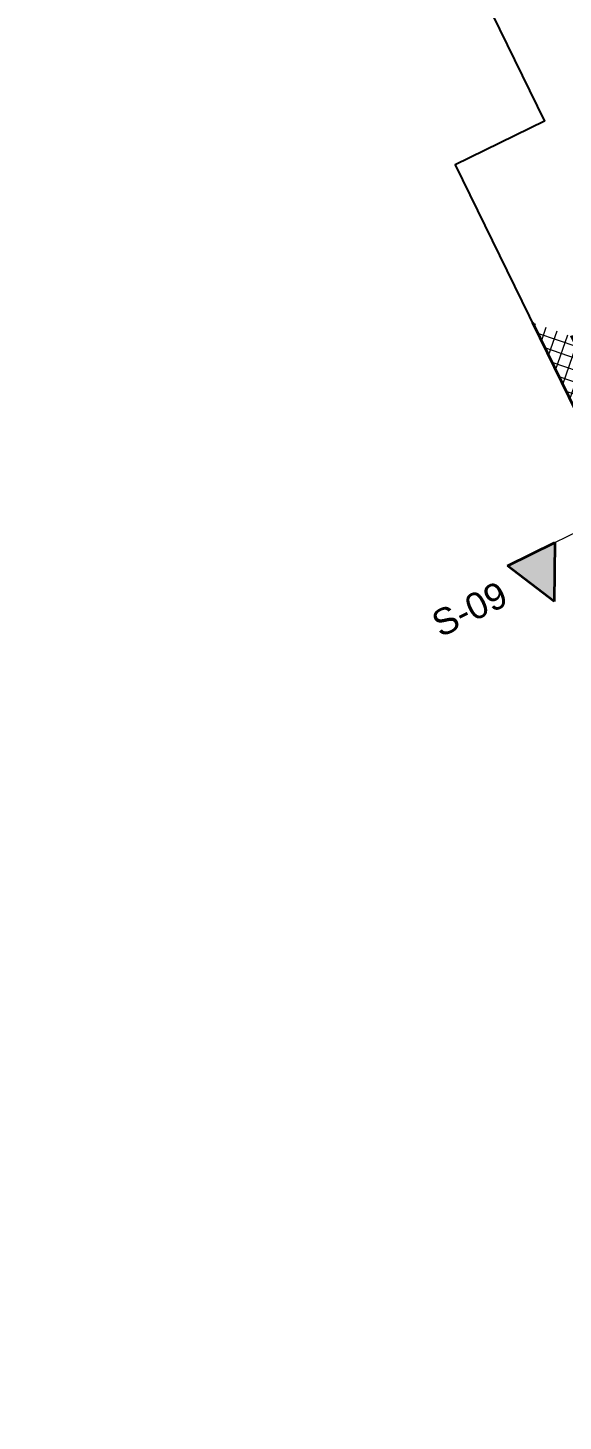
# Model space of a CAD drawing. Header units: metres. Extents: x 7511783 to 7512372, y 4692307 to 4692611.
# Drawn here: x 7512264.56 to 7512269.13, y 4692533.85 to 4692545.76 of the extents above; entities that cross this region are included whole.
import ezdxf

# ---------------------------------------------------------------- set-up
doc = ezdxf.new("R2010")
doc.units = ezdxf.units.M
doc.linetypes.add('Dot & Dashed', pattern=[670.2777624130249, 352.777767181396, -176.388883590699, 0, -141.11111164093])
for name, color, linetype, lineweight in [('A - Muret', 7, 'Continuous', 0), ('A - Muret_Pen_No__101', 252, 'Continuous', 0), ('A - Muret_Pen_No__7', 7, 'Continuous', 0), ('A - Pllaka Themel_Pen_No__42', 8, 'Continuous', 0), ('A1 - Bodrumi -1', 7, 'Continuous', 0), ('Marker - Section', 7, 'Continuous', 0)]:
    doc.layers.add(name, color=color, linetype=linetype, lineweight=lineweight)
doc.layers.add('Marker - Section_Pen_No__25', color=7, linetype='Continuous', lineweight=0, true_color=0x40a5ff)
doc.layers.add('Marker - Section_Pen_No__85', color=7, linetype='Continuous', lineweight=0, true_color=0x80c2ff)
doc.styles.add('GENERATED_STYLE_2', font='arialbd.ttf')

# ---------------------------------------------------------------- blocks, each defined once
blk = doc.blocks.new('Slab_1', base_point=(-1850.000000000003, -20500.83600967443))
at = {"layer": 'A - Pllaka Themel_Pen_No__42', "color": 8, "linetype": 'Continuous', "lineweight": 25, "flags": 128}
blk.add_lwpolyline([(-1850.000000000003, -20500.83600967443), (27400.0000000007, -20500.83534970144), (27400.0000000007, 1500), (-1000, 1500), (-999.9999999999993, -8550.830745419273), (-1850.000000000002, -8550.830745419273)], close=True, dxfattribs=at)
blk = doc.blocks.new('Wall_37', base_point=(-1850.000000000003, -8550.830745419273))
at = {"layer": 'A - Muret_Pen_No__101', "linetype": 'Continuous', "lineweight": 13}
h = blk.add_hatch(dxfattribs=at)
h.set_pattern_fill('CONCRETE_BLOCK', color=252, style=0, pattern_type=2)
h.set_pattern_definition([(44.99999999999999, (0, 0), (-68.94290863686237, 68.94290863686243), []), (135.0000000000002, (0, 0), (68.94290863686219, 68.94290863686261), [])])
h.paths.add_polyline_path([(-1850.000000000003, -8550.830745419273), (-1850.000000000003, -19000.83600967443), (-1600.000000000003, -18750.83612022176), (-1600.000000000003, -8800.830745419273)])
at = {"layer": 'A - Muret_Pen_No__7', "color": 7, "linetype": 'Continuous', "lineweight": 35, "flags": 128}
for points in [[(-1850.000000000003, -8550.830745419273), (-1850.000000000003, -19000.83600967443)], [(-1600.000000000003, -18750.83612022176), (-1600.000000000003, -8800.830745419273)]]:
    blk.add_lwpolyline(points, dxfattribs=at)
blk = doc.blocks.new('Cutting Plane_1', base_point=(-2729.038131649883, -10324.94421901171))
at = {"layer": 'Marker - Section_Pen_No__25', "linetype": 'Continuous', "lineweight": 35, "true_color": 0x40a5ff}
blk.add_hatch(color=161, dxfattribs=at).paths.add_polyline_path([(-2954.038131649884, -10324.94421901171), (-2504.038131649883, -10324.94421901171), (-2729.038131649883, -10774.94421901171)])
at = {"layer": 'Marker - Section_Pen_No__25', "color": 161, "linetype": 'Continuous', "lineweight": 35, "true_color": 0x40a5ff}
for p, q in [((-2729.038131649883, -10774.94421901171), (-2954.038131649884, -10324.94421901171)), ((-2954.038131649884, -10324.94421901171), (-2504.038131649883, -10324.94421901171)), ((-2504.038131649883, -10324.94421901171), (-2729.038131649883, -10774.94421901171))]:
    blk.add_line(p, q, dxfattribs=at)
at = {"layer": 'Marker - Section_Pen_No__85', "color": 151, "linetype": 'Dot & Dashed', "lineweight": 20, "true_color": 0x80c2ff}
blk.add_line((-2504.038131649883, -10324.94421901171), (75513.27257534125, -10324.94421901171), dxfattribs=at)
at = {"layer": 'Marker - Section_Pen_No__25', "color": 161, "lineweight": 35, "true_color": 0x40a5ff, "insert": (-3739.098131649883, -10630.78136186885), "char_height": 225, "attachment_point": 7, "style": 'GENERATED_STYLE_2'}
blk.add_mtext('\\A1;\\pt0;{\\fArial|b0|i0|c0|p34;S-09}', dxfattribs=at)

msp = doc.modelspace()

# ---------------------------------------------------------------- block references
at = {"layer": 'A - Muret', "color": 7, "lineweight": 35, "xscale": 0.001, "yscale": 0.001, "zscale": 0.001, "rotation": 26.04535599708318}
msp.add_blockref('Wall_37', (7512268.865983534, 4692543.240004657), dxfattribs=at)
at = {"layer": 'A1 - Bodrumi -1', "color": 8, "linetype": 'Continuous', "lineweight": 25, "xscale": 0.001, "yscale": 0.001, "zscale": 0.001, "rotation": 26.04535599708318}
msp.add_blockref('Slab_1', (7512273.454398023, 4692533.851231441), dxfattribs=at)
at = {"layer": 'Marker - Section', "color": 151, "lineweight": 20, "true_color": 0x80c2ff, "xscale": 0.001, "yscale": 0.001, "zscale": 0.001, "rotation": 26.04535599708318}
msp.add_blockref('Cutting Plane_1', (7512268.855196773, 4692541.260087917), dxfattribs=at)

doc.saveas('drawing.dxf')
